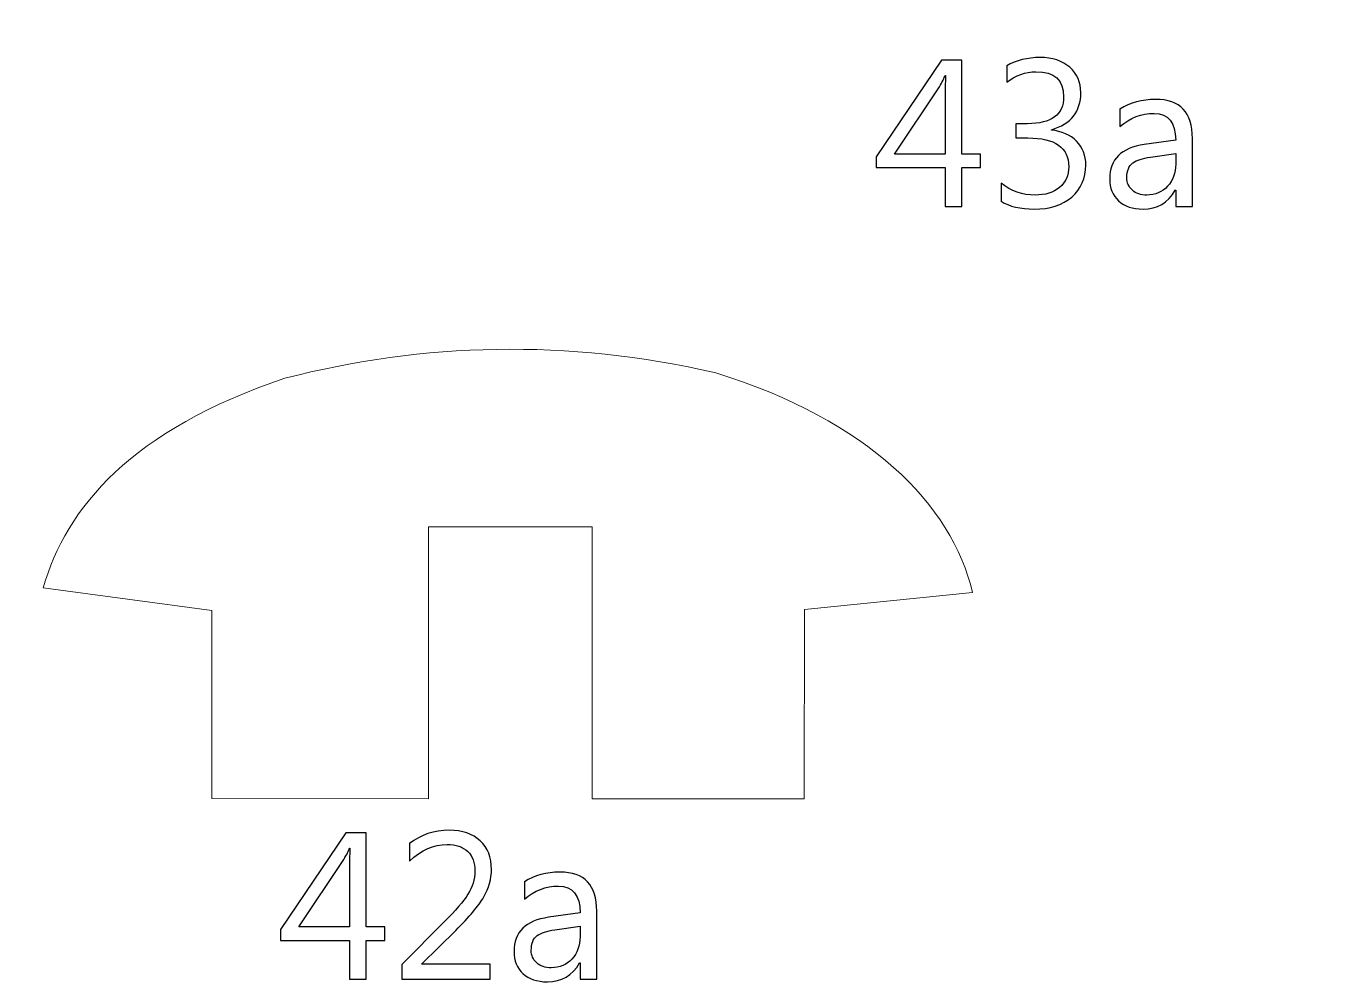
# Model space of a CAD drawing. Header units: centimetres. Extents: x -19.4 to 19.9, y -26.5 to 22.7.
# Drawn here: x -19.242 to -16.596, y -15.026 to -13.094 of the extents above; entities that cross this region are included whole.
import ezdxf

# ---------------------------------------------------------------- set-up
doc = ezdxf.new("R2010")
doc.units = ezdxf.units.CM
doc.header["$MEASUREMENT"] = 0
doc.layers.add('Camada 1', color=7, linetype='Continuous')

msp = doc.modelspace()

# ---------------------------------------------------------------- linework, layer by layer
at = {"layer": 'Camada 1', "color": 7, "lineweight": 9}
for points, knots in [([(-6.76683, -11.38278), (-6.74871, -11.4697), (-6.72295, -11.52728), (-6.67687, -11.64164), (-6.67687, -11.64164), (-6.57445, -11.94024), (-6.51593, -12.1125), (-6.83295, -12.22936), (-6.83295, -12.22936), (-6.99585, -12.2767), (-7.13297, -12.32834), (-7.24879, -12.38358), (-7.24879, -12.38358), (-7.82757, -12.62274), (-7.85527, -13.48484), (-7.63347, -14.06444), (-7.63347, -14.06444), (-7.47421, -14.32374), (-7.70117, -14.63668), (-7.91789, -14.5641), (-7.91789, -14.5641), (-7.91789, -14.5641), (-10.08633, -13.84716), (-10.08633, -13.84716), (-10.08633, -13.84716), (-10.02393, -13.61204), (-9.96019, -13.38448), (-9.87633, -13.1494), (-9.87633, -13.1494), (-9.87633, -13.1494), (-9.33239, -13.37182), (-9.33239, -13.37182), (-9.33239, -13.37182), (-9.33239, -13.37182), (-9.22481, -13.0654), (-9.22481, -13.0654), (-9.22481, -13.0654), (-9.22481, -13.0654), (-9.76633, -12.83164), (-9.76633, -12.83164), (-9.76633, -12.83164), (-9.64873, -12.57712), (-9.54787, -12.33492), (-9.41765, -12.09314), (-9.41765, -12.09314), (-9.41765, -12.09314), (-8.85809, -12.40204), (-8.85809, -12.40204), (-8.85809, -12.40204), (-8.85809, -12.40204), (-8.69055, -12.12446), (-8.69055, -12.12446), (-8.69055, -12.12446), (-8.69055, -12.12446), (-9.24659, -11.80396), (-9.24659, -11.80396), (-9.24659, -11.80396), (-9.11901, -11.58828), (-8.99819, -11.4043), (-8.86359, -11.20852), (-8.86359, -11.20852), (-8.86359, -11.20852), (-8.34777, -11.54894), (-8.34777, -11.54894), (-8.34777, -11.54894), (-8.34777, -11.54894), (-8.17145, -11.28124), (-8.17145, -11.28124), (-8.17145, -11.28124), (-8.17145, -11.28124), (-8.65591, -10.9527), (-8.65591, -10.9527), (-8.65591, -10.9527), (-8.51197, -10.75264), (-8.37829, -10.5387), (-8.24583, -10.334), (-8.24583, -10.334), (-8.24583, -10.334), (-7.71707, -10.65832), (-7.71707, -10.65832), (-7.71707, -10.65832), (-7.71707, -10.65832), (-7.57381, -10.37686), (-7.57381, -10.37686), (-7.57381, -10.37686), (-7.57381, -10.37686), (-8.09615, -10.03456), (-8.09615, -10.03456), (-8.09615, -10.03456), (-7.59241, -9.0435), (-8.27941, -8.2905), (-9.04069, -8.12904), (-9.04069, -8.12904), (-10.66691, -7.8021), (-12.06541, -7.94906), (-13.56203, -8.7614), (-13.56203, -8.7614), (-14.57819, -9.28674), (-15.58061, -9.91446), (-16.57491, -10.54602), (-16.57491, -10.54602), (-17.18455, -10.87594), (-17.60471, -11.19962), (-18.30145, -11.43736), (-18.30145, -11.43736), (-18.51791, -11.50392), (-18.64075, -11.5434), (-18.72211, -11.50068), (-18.72211, -11.50068), (-19.04599, -10.97724), (-19.24217, -10.20448), (-19.20103, -8.4666), (-19.20103, -8.4666), (-19.09115, -6.9704), (-18.98011, -6.23318), (-18.64917, -5.71282), (-18.64917, -5.71282), (-18.12843, -5.41954), (-16.42983, -5.4732), (-14.17279, -5.69644), (-14.17279, -5.69644), (-12.59713, -5.8132), (-10.94901, -6.11576), (-9.20945, -6.08744), (-9.20945, -6.08744), (-8.42445, -6.06216), (-7.82795, -5.0482), (-7.06097, -3.88938), (-7.06097, -3.88938), (-6.64491, -3.95778), (-6.30525, -3.89046), (-6.08249, -3.7006), (-6.08249, -3.7006), (-5.86699, -3.49026), (-5.74617, -3.24138), (-5.75059, -2.94712), (-5.75059, -2.94712), (-5.75149, -2.86314), (-5.69279, -2.8323), (-5.59957, -2.86608), (-5.59957, -2.86608), (-4.47221, -3.0973), (-3.40305, -3.22804), (-2.41895, -3.22062), (-2.41895, -3.22062), (-2.41895, -3.22062), (-1.77003, -3.23234), (-1.77003, -3.23234), (-1.77003, -3.23234), (-0.87447, -3.24906), (-0.32399, -3.41642), (-0.18121, -3.97342), (-0.18121, -3.97342), (-0.14813, -4.13554), (-0.15543, -5.22904), (-0.15387, -5.43948), (-0.15387, -5.43948), (-0.15387, -5.43948), (-0.15743, -7.64222), (-0.15743, -7.64222), (-0.15743, -7.64222), (-0.15743, -7.64222), (-2.20267, -7.645), (-2.20267, -7.645), (-2.20267, -7.645), (-2.20267, -7.645), (-2.19953, -7.97034), (-2.19953, -7.97034), (-2.19953, -7.97034), (-2.19953, -7.97034), (-0.15701, -7.97596), (-0.15701, -7.97596), (-0.15701, -7.97596), (-0.15701, -7.97596), (-0.16645, -10.71776), (-0.16645, -10.71776), (-0.16645, -10.71776), (-0.16645, -10.71776), (-0.75615, -10.77694), (-0.75615, -10.77694), (-0.75615, -10.77694), (-0.75615, -10.77694), (-1.04291, -9.16998), (-1.04291, -9.16998), (-1.04291, -9.16998), (-1.04291, -9.16998), (-2.87295, -9.44022), (-2.87295, -9.44022), (-2.87295, -9.44022), (-2.87295, -9.44022), (-2.57195, -10.98864), (-2.57195, -10.98864), (-2.57195, -10.98864), (-2.57195, -10.98864), (-3.53409, -11.08754), (-3.53409, -11.08754), (-3.53409, -11.08754), (-3.53855, -10.7036), (-3.58297, -10.33826), (-3.67875, -10.00016), (-3.67875, -10.00016), (-3.80783, -9.55308), (-3.96665, -9.2158), (-4.20319, -9.13908), (-4.20319, -9.13908), (-4.20319, -9.13908), (-6.13297, -9.13932), (-6.13297, -9.13932), (-6.13297, -9.13932), (-6.27051, -9.14652), (-6.33229, -9.3669), (-6.28679, -9.711), (-6.28679, -9.711), (-6.25047, -10.08376), (-5.99101, -10.392), (-5.85165, -10.7826), (-5.85165, -10.7826), (-5.75939, -11.04118), (-5.78273, -11.09112), (-5.98721, -11.08974), (-5.98721, -11.08974), (-5.98721, -11.08974), (-6.62533, -11.08666), (-6.62533, -11.08666), (-6.62533, -11.08666), (-6.71087, -11.11392), (-6.78947, -11.22472), (-6.76683, -11.38278)], [0, 0, 0, 0, 0.0172414, 0.0172414, 0.0172414, 0.0172414, 0.0344828, 0.0344828, 0.0344828, 0.0344828, 0.0517241, 0.0517241, 0.0517241, 0.0517241, 0.0689655, 0.0689655, 0.0689655, 0.0689655, 0.0862069, 0.0862069, 0.0862069, 0.0862069, 0.1034483, 0.1034483, 0.1034483, 0.1034483, 0.1206897, 0.1206897, 0.1206897, 0.1206897, 0.137931, 0.137931, 0.137931, 0.137931, 0.1551724, 0.1551724, 0.1551724, 0.1551724, 0.1724138, 0.1724138, 0.1724138, 0.1724138, 0.1896552, 0.1896552, 0.1896552, 0.1896552, 0.2068966, 0.2068966, 0.2068966, 0.2068966, 0.2241379, 0.2241379, 0.2241379, 0.2241379, 0.2413793, 0.2413793, 0.2413793, 0.2413793, 0.2586207, 0.2586207, 0.2586207, 0.2586207, 0.2758621, 0.2758621, 0.2758621, 0.2758621, 0.2931034, 0.2931034, 0.2931034, 0.2931034, 0.3103448, 0.3103448, 0.3103448, 0.3103448, 0.3275862, 0.3275862, 0.3275862, 0.3275862, 0.3448276, 0.3448276, 0.3448276, 0.3448276, 0.362069, 0.362069, 0.362069, 0.362069, 0.3793103, 0.3793103, 0.3793103, 0.3793103, 0.3965517, 0.3965517, 0.3965517, 0.3965517, 0.4137931, 0.4137931, 0.4137931, 0.4137931, 0.4310345, 0.4310345, 0.4310345, 0.4310345, 0.4482759, 0.4482759, 0.4482759, 0.4482759, 0.4655172, 0.4655172, 0.4655172, 0.4655172, 0.4827586, 0.4827586, 0.4827586, 0.4827586, 0.5, 0.5, 0.5, 0.5, 0.5172414, 0.5172414, 0.5172414, 0.5172414, 0.5344828, 0.5344828, 0.5344828, 0.5344828, 0.5517241, 0.5517241, 0.5517241, 0.5517241, 0.5689655, 0.5689655, 0.5689655, 0.5689655, 0.5862069, 0.5862069, 0.5862069, 0.5862069, 0.6034483, 0.6034483, 0.6034483, 0.6034483, 0.6206897, 0.6206897, 0.6206897, 0.6206897, 0.637931, 0.637931, 0.637931, 0.637931, 0.6551724, 0.6551724, 0.6551724, 0.6551724, 0.6724138, 0.6724138, 0.6724138, 0.6724138, 0.6896552, 0.6896552, 0.6896552, 0.6896552, 0.7068966, 0.7068966, 0.7068966, 0.7068966, 0.7241379, 0.7241379, 0.7241379, 0.7241379, 0.7413793, 0.7413793, 0.7413793, 0.7413793, 0.7586207, 0.7586207, 0.7586207, 0.7586207, 0.7758621, 0.7758621, 0.7758621, 0.7758621, 0.7931034, 0.7931034, 0.7931034, 0.7931034, 0.8103448, 0.8103448, 0.8103448, 0.8103448, 0.8275862, 0.8275862, 0.8275862, 0.8275862, 0.8448276, 0.8448276, 0.8448276, 0.8448276, 0.862069, 0.862069, 0.862069, 0.862069, 0.8793103, 0.8793103, 0.8793103, 0.8793103, 0.8965517, 0.8965517, 0.8965517, 0.8965517, 0.9137931, 0.9137931, 0.9137931, 0.9137931, 0.9310345, 0.9310345, 0.9310345, 0.9310345, 0.9482759, 0.9482759, 0.9482759, 0.9482759, 0.9655172, 0.9655172, 0.9655172, 0.9655172, 1, 1, 1, 1]), ([(-18.42875, -14.10646), (-18.42875, -14.10646), (-18.09765, -14.10646), (-18.09765, -14.10646), (-18.09765, -14.10646), (-18.09765, -14.10646), (-18.09787, -14.6563), (-18.09787, -14.6563), (-18.09787, -14.6563), (-18.09787, -14.6563), (-17.66887, -14.65618), (-17.66887, -14.65618), (-17.66887, -14.65618), (-17.66887, -14.65618), (-17.66857, -14.27362), (-17.66857, -14.27362), (-17.66857, -14.27362), (-17.66857, -14.27362), (-17.32875, -14.23908), (-17.32875, -14.23908), (-17.32875, -14.23908), (-17.36919, -14.06144), (-17.54033, -13.89094), (-17.84731, -13.79516), (-17.84731, -13.79516), (-18.14957, -13.72626), (-18.43775, -13.73382), (-18.71905, -13.8062), (-18.71905, -13.8062), (-19.02883, -13.9101), (-19.16091, -14.06712), (-19.20769, -14.22982), (-19.20769, -14.22982), (-19.20769, -14.22982), (-18.86655, -14.27566), (-18.86655, -14.27566), (-18.86655, -14.27566), (-18.86655, -14.27566), (-18.86649, -14.65554), (-18.86649, -14.65554), (-18.86649, -14.65554), (-18.86649, -14.65554), (-18.42871, -14.65626), (-18.42871, -14.65626), (-18.42871, -14.65626), (-18.42871, -14.65626), (-18.42875, -14.10646), (-18.42875, -14.10646)], [0, 0, 0, 0, 0.0769231, 0.0769231, 0.0769231, 0.0769231, 0.1538462, 0.1538462, 0.1538462, 0.1538462, 0.2307692, 0.2307692, 0.2307692, 0.2307692, 0.3076923, 0.3076923, 0.3076923, 0.3076923, 0.3846154, 0.3846154, 0.3846154, 0.3846154, 0.4615385, 0.4615385, 0.4615385, 0.4615385, 0.5384615, 0.5384615, 0.5384615, 0.5384615, 0.6153846, 0.6153846, 0.6153846, 0.6153846, 0.6923077, 0.6923077, 0.6923077, 0.6923077, 0.7692308, 0.7692308, 0.7692308, 0.7692308, 0.8461538, 0.8461538, 0.8461538, 0.8461538, 1, 1, 1, 1])]:
    msp.add_open_spline(points, degree=3, knots=knots, dxfattribs=at)
at = {"layer": 'Camada 1', "color": 7}
for points, knots in [([(-17.31226, -13.38036), (-17.31226, -13.38036), (-17.35036, -13.38036), (-17.35036, -13.38036), (-17.35036, -13.38036), (-17.35036, -13.38036), (-17.35036, -13.4591), (-17.35036, -13.4591), (-17.35036, -13.4591), (-17.35036, -13.4591), (-17.38381, -13.4591), (-17.38381, -13.4591), (-17.38381, -13.4591), (-17.38381, -13.4591), (-17.38381, -13.38036), (-17.38381, -13.38036), (-17.38381, -13.38036), (-17.38381, -13.38036), (-17.52309, -13.38036), (-17.52309, -13.38036), (-17.52309, -13.38036), (-17.52309, -13.38036), (-17.52309, -13.3582), (-17.52309, -13.3582), (-17.52309, -13.3582), (-17.52309, -13.3582), (-17.39122, -13.16276), (-17.39122, -13.16276), (-17.39122, -13.16276), (-17.39122, -13.16276), (-17.35036, -13.16276), (-17.35036, -13.16276), (-17.35036, -13.16276), (-17.35036, -13.16276), (-17.35036, -13.35284), (-17.35036, -13.35284), (-17.35036, -13.35284), (-17.35036, -13.35284), (-17.31226, -13.35284), (-17.31226, -13.35284), (-17.31226, -13.35284), (-17.31226, -13.35284), (-17.31226, -13.38036), (-17.31226, -13.38036)], [0, 0, 0, 0, 0.0833333, 0.0833333, 0.0833333, 0.0833333, 0.1666667, 0.1666667, 0.1666667, 0.1666667, 0.25, 0.25, 0.25, 0.25, 0.3333333, 0.3333333, 0.3333333, 0.3333333, 0.4166667, 0.4166667, 0.4166667, 0.4166667, 0.5, 0.5, 0.5, 0.5, 0.5833333, 0.5833333, 0.5833333, 0.5833333, 0.6666667, 0.6666667, 0.6666667, 0.6666667, 0.75, 0.75, 0.75, 0.75, 0.8333333, 0.8333333, 0.8333333, 0.8333333, 1, 1, 1, 1]), ([(-17.27078, -13.44809), (-17.27078, -13.44809), (-17.27078, -13.41169), (-17.27078, -13.41169), (-17.27078, -13.41169), (-17.25053, -13.42777), (-17.2276, -13.43582), (-17.20212, -13.43582), (-17.20212, -13.43582), (-17.18138, -13.43582), (-17.16487, -13.43067), (-17.15252, -13.42029), (-17.15252, -13.42029), (-17.14018, -13.40992), (-17.13404, -13.39595), (-17.13404, -13.37845), (-17.13404, -13.37845), (-17.13404, -13.33965), (-17.16155, -13.32024), (-17.21652, -13.32024), (-17.21652, -13.32024), (-17.21652, -13.32024), (-17.24114, -13.32024), (-17.24114, -13.32024), (-17.24114, -13.32024), (-17.24114, -13.32024), (-17.24114, -13.29146), (-17.24114, -13.29146), (-17.24114, -13.29146), (-17.24114, -13.29146), (-17.21772, -13.29146), (-17.21772, -13.29146), (-17.21772, -13.29146), (-17.16868, -13.29146), (-17.1442, -13.27325), (-17.1442, -13.23692), (-17.1442, -13.23692), (-17.1442, -13.20326), (-17.1629, -13.18647), (-17.20029, -13.18647), (-17.20029, -13.18647), (-17.22117, -13.18647), (-17.24086, -13.19352), (-17.25935, -13.20764), (-17.25935, -13.20764), (-17.25935, -13.20764), (-17.25935, -13.17462), (-17.25935, -13.17462), (-17.25935, -13.17462), (-17.2403, -13.16333), (-17.21779, -13.15768), (-17.19189, -13.15768), (-17.19189, -13.15768), (-17.16692, -13.15768), (-17.14695, -13.16431), (-17.13192, -13.17751), (-17.13192, -13.17751), (-17.11696, -13.19077), (-17.10948, -13.20771), (-17.10948, -13.22838), (-17.10948, -13.22838), (-17.10948, -13.2674), (-17.12931, -13.29252), (-17.16903, -13.30366), (-17.16903, -13.30366), (-17.16903, -13.30366), (-17.16903, -13.30451), (-17.16903, -13.30451), (-17.16903, -13.30451), (-17.14773, -13.30656), (-17.13079, -13.31404), (-17.11823, -13.32695), (-17.11823, -13.32695), (-17.1056, -13.33986), (-17.09932, -13.35595), (-17.09932, -13.37521), (-17.09932, -13.37521), (-17.09932, -13.40188), (-17.10885, -13.42333), (-17.12797, -13.4397), (-17.12797, -13.4397), (-17.14709, -13.456), (-17.17228, -13.46418), (-17.20354, -13.46418), (-17.20354, -13.46418), (-17.23169, -13.46418), (-17.25412, -13.45882), (-17.27078, -13.44809)], [0, 0, 0, 0, 0.0434783, 0.0434783, 0.0434783, 0.0434783, 0.0869565, 0.0869565, 0.0869565, 0.0869565, 0.1304348, 0.1304348, 0.1304348, 0.1304348, 0.173913, 0.173913, 0.173913, 0.173913, 0.2173913, 0.2173913, 0.2173913, 0.2173913, 0.2608696, 0.2608696, 0.2608696, 0.2608696, 0.3043478, 0.3043478, 0.3043478, 0.3043478, 0.3478261, 0.3478261, 0.3478261, 0.3478261, 0.3913043, 0.3913043, 0.3913043, 0.3913043, 0.4347826, 0.4347826, 0.4347826, 0.4347826, 0.4782609, 0.4782609, 0.4782609, 0.4782609, 0.5217391, 0.5217391, 0.5217391, 0.5217391, 0.5652174, 0.5652174, 0.5652174, 0.5652174, 0.6086957, 0.6086957, 0.6086957, 0.6086957, 0.6521739, 0.6521739, 0.6521739, 0.6521739, 0.6956522, 0.6956522, 0.6956522, 0.6956522, 0.7391304, 0.7391304, 0.7391304, 0.7391304, 0.7826087, 0.7826087, 0.7826087, 0.7826087, 0.826087, 0.826087, 0.826087, 0.826087, 0.8695652, 0.8695652, 0.8695652, 0.8695652, 0.9130435, 0.9130435, 0.9130435, 0.9130435, 1, 1, 1, 1]), ([(-17.38381, -13.35284), (-17.38381, -13.35284), (-17.38381, -13.22478), (-17.38381, -13.22478), (-17.38381, -13.22478), (-17.38381, -13.21568), (-17.38353, -13.20545), (-17.38296, -13.19416), (-17.38296, -13.19416), (-17.38296, -13.19416), (-17.38381, -13.19416), (-17.38381, -13.19416), (-17.38381, -13.19416), (-17.38571, -13.19917), (-17.38952, -13.20672), (-17.39517, -13.21688), (-17.39517, -13.21688), (-17.39517, -13.21688), (-17.48633, -13.35284), (-17.48633, -13.35284), (-17.48633, -13.35284), (-17.48633, -13.35284), (-17.38381, -13.35284), (-17.38381, -13.35284)], [0, 0, 0, 0, 0.1428571, 0.1428571, 0.1428571, 0.1428571, 0.2857143, 0.2857143, 0.2857143, 0.2857143, 0.4285714, 0.4285714, 0.4285714, 0.4285714, 0.5714286, 0.5714286, 0.5714286, 0.5714286, 0.7142857, 0.7142857, 0.7142857, 0.7142857, 1, 1, 1, 1]), ([(-16.88384, -13.4591), (-16.88384, -13.4591), (-16.91771, -13.4591), (-16.91771, -13.4591), (-16.91771, -13.4591), (-16.91771, -13.4591), (-16.91771, -13.42601), (-16.91771, -13.42601), (-16.91771, -13.42601), (-16.91771, -13.42601), (-16.91856, -13.42601), (-16.91856, -13.42601), (-16.91856, -13.42601), (-16.9333, -13.45148), (-16.95496, -13.46418), (-16.98368, -13.46418), (-16.98368, -13.46418), (-17.00478, -13.46418), (-17.02129, -13.45861), (-17.03321, -13.44739), (-17.03321, -13.44739), (-17.04514, -13.43624), (-17.05106, -13.42142), (-17.05106, -13.40294), (-17.05106, -13.40294), (-17.05106, -13.36335), (-17.02778, -13.34028), (-16.98121, -13.33379), (-16.98121, -13.33379), (-16.98121, -13.33379), (-16.91771, -13.3249), (-16.91771, -13.3249), (-16.91771, -13.3249), (-16.91771, -13.28878), (-16.93225, -13.27071), (-16.96131, -13.27071), (-16.96131, -13.27071), (-16.98679, -13.27071), (-17.00979, -13.27946), (-17.03032, -13.29696), (-17.03032, -13.29696), (-17.03032, -13.29696), (-17.03032, -13.26225), (-17.03032, -13.26225), (-17.03032, -13.26225), (-17.00951, -13.24898), (-16.98559, -13.24235), (-16.95842, -13.24235), (-16.95842, -13.24235), (-16.90868, -13.24235), (-16.88384, -13.26867), (-16.88384, -13.32137), (-16.88384, -13.32137), (-16.88384, -13.32137), (-16.88384, -13.4591), (-16.88384, -13.4591)], [0, 0, 0, 0, 0.0666667, 0.0666667, 0.0666667, 0.0666667, 0.1333333, 0.1333333, 0.1333333, 0.1333333, 0.2, 0.2, 0.2, 0.2, 0.2666667, 0.2666667, 0.2666667, 0.2666667, 0.3333333, 0.3333333, 0.3333333, 0.3333333, 0.4, 0.4, 0.4, 0.4, 0.4666667, 0.4666667, 0.4666667, 0.4666667, 0.5333333, 0.5333333, 0.5333333, 0.5333333, 0.6, 0.6, 0.6, 0.6, 0.6666667, 0.6666667, 0.6666667, 0.6666667, 0.7333333, 0.7333333, 0.7333333, 0.7333333, 0.8, 0.8, 0.8, 0.8, 0.8666667, 0.8666667, 0.8666667, 0.8666667, 1, 1, 1, 1]), ([(-16.91771, -13.35199), (-16.91771, -13.35199), (-16.96879, -13.35905), (-16.96879, -13.35905), (-16.96879, -13.35905), (-16.98453, -13.36124), (-16.99638, -13.36519), (-17.00435, -13.37076), (-17.00435, -13.37076), (-17.01233, -13.37641), (-17.01635, -13.38629), (-17.01635, -13.40054), (-17.01635, -13.40054), (-17.01635, -13.41091), (-17.01268, -13.41938), (-17.00527, -13.42594), (-17.00527, -13.42594), (-16.99793, -13.4325), (-16.98806, -13.43582), (-16.97585, -13.43582), (-16.97585, -13.43582), (-16.95899, -13.43582), (-16.94509, -13.42989), (-16.93415, -13.41811), (-16.93415, -13.41811), (-16.92321, -13.40625), (-16.91771, -13.3913), (-16.91771, -13.37316), (-16.91771, -13.37316), (-16.91771, -13.37316), (-16.91771, -13.35199), (-16.91771, -13.35199)], [0, 0, 0, 0, 0.1111111, 0.1111111, 0.1111111, 0.1111111, 0.2222222, 0.2222222, 0.2222222, 0.2222222, 0.3333333, 0.3333333, 0.3333333, 0.3333333, 0.4444444, 0.4444444, 0.4444444, 0.4444444, 0.5555556, 0.5555556, 0.5555556, 0.5555556, 0.6666667, 0.6666667, 0.6666667, 0.6666667, 0.7777778, 0.7777778, 0.7777778, 0.7777778, 1, 1, 1, 1]), ([(-18.51674, -14.94242), (-18.51674, -14.94242), (-18.55484, -14.94242), (-18.55484, -14.94242), (-18.55484, -14.94242), (-18.55484, -14.94242), (-18.55484, -15.02116), (-18.55484, -15.02116), (-18.55484, -15.02116), (-18.55484, -15.02116), (-18.58829, -15.02116), (-18.58829, -15.02116), (-18.58829, -15.02116), (-18.58829, -15.02116), (-18.58829, -14.94242), (-18.58829, -14.94242), (-18.58829, -14.94242), (-18.58829, -14.94242), (-18.72757, -14.94242), (-18.72757, -14.94242), (-18.72757, -14.94242), (-18.72757, -14.94242), (-18.72757, -14.92026), (-18.72757, -14.92026), (-18.72757, -14.92026), (-18.72757, -14.92026), (-18.5957, -14.72482), (-18.5957, -14.72482), (-18.5957, -14.72482), (-18.5957, -14.72482), (-18.55484, -14.72482), (-18.55484, -14.72482), (-18.55484, -14.72482), (-18.55484, -14.72482), (-18.55484, -14.9149), (-18.55484, -14.9149), (-18.55484, -14.9149), (-18.55484, -14.9149), (-18.51674, -14.9149), (-18.51674, -14.9149), (-18.51674, -14.9149), (-18.51674, -14.9149), (-18.51674, -14.94242), (-18.51674, -14.94242)], [0, 0, 0, 0, 0.0833333, 0.0833333, 0.0833333, 0.0833333, 0.1666667, 0.1666667, 0.1666667, 0.1666667, 0.25, 0.25, 0.25, 0.25, 0.3333333, 0.3333333, 0.3333333, 0.3333333, 0.4166667, 0.4166667, 0.4166667, 0.4166667, 0.5, 0.5, 0.5, 0.5, 0.5833333, 0.5833333, 0.5833333, 0.5833333, 0.6666667, 0.6666667, 0.6666667, 0.6666667, 0.75, 0.75, 0.75, 0.75, 0.8333333, 0.8333333, 0.8333333, 0.8333333, 1, 1, 1, 1]), ([(-18.3038, -15.02116), (-18.3038, -15.02116), (-18.48245, -15.02116), (-18.48245, -15.02116), (-18.48245, -15.02116), (-18.48245, -15.02116), (-18.48245, -14.9911), (-18.48245, -14.9911), (-18.48245, -14.9911), (-18.48245, -14.9911), (-18.39609, -14.90446), (-18.39609, -14.90446), (-18.39609, -14.90446), (-18.37401, -14.88238), (-18.35827, -14.86403), (-18.34889, -14.84935), (-18.34889, -14.84935), (-18.33943, -14.83468), (-18.33471, -14.81894), (-18.33471, -14.80229), (-18.33471, -14.80229), (-18.33471, -14.78522), (-18.33958, -14.77195), (-18.34938, -14.76257), (-18.34938, -14.76257), (-18.35919, -14.75319), (-18.37309, -14.74853), (-18.39115, -14.74853), (-18.39115, -14.74853), (-18.41761, -14.74853), (-18.44294, -14.75982), (-18.46721, -14.7824), (-18.46721, -14.7824), (-18.46721, -14.7824), (-18.46721, -14.74684), (-18.46721, -14.74684), (-18.46721, -14.74684), (-18.44407, -14.72877), (-18.41712, -14.71974), (-18.38643, -14.71974), (-18.38643, -14.71974), (-18.35997, -14.71974), (-18.33915, -14.72694), (-18.32398, -14.74126), (-18.32398, -14.74126), (-18.30881, -14.75558), (-18.30126, -14.77485), (-18.30126, -14.79898), (-18.30126, -14.79898), (-18.30126, -14.81796), (-18.30648, -14.83658), (-18.317, -14.85472), (-18.317, -14.85472), (-18.32744, -14.87285), (-18.34628, -14.89536), (-18.37344, -14.92224), (-18.37344, -14.92224), (-18.37344, -14.92224), (-18.44181, -14.98983), (-18.44181, -14.98983), (-18.44181, -14.98983), (-18.44181, -14.98983), (-18.44181, -14.99068), (-18.44181, -14.99068), (-18.44181, -14.99068), (-18.44181, -14.99068), (-18.3038, -14.99068), (-18.3038, -14.99068), (-18.3038, -14.99068), (-18.3038, -14.99068), (-18.3038, -15.02116), (-18.3038, -15.02116)], [0, 0, 0, 0, 0.0526316, 0.0526316, 0.0526316, 0.0526316, 0.1052632, 0.1052632, 0.1052632, 0.1052632, 0.1578947, 0.1578947, 0.1578947, 0.1578947, 0.2105263, 0.2105263, 0.2105263, 0.2105263, 0.2631579, 0.2631579, 0.2631579, 0.2631579, 0.3157895, 0.3157895, 0.3157895, 0.3157895, 0.3684211, 0.3684211, 0.3684211, 0.3684211, 0.4210526, 0.4210526, 0.4210526, 0.4210526, 0.4736842, 0.4736842, 0.4736842, 0.4736842, 0.5263158, 0.5263158, 0.5263158, 0.5263158, 0.5789474, 0.5789474, 0.5789474, 0.5789474, 0.6315789, 0.6315789, 0.6315789, 0.6315789, 0.6842105, 0.6842105, 0.6842105, 0.6842105, 0.7368421, 0.7368421, 0.7368421, 0.7368421, 0.7894737, 0.7894737, 0.7894737, 0.7894737, 0.8421053, 0.8421053, 0.8421053, 0.8421053, 0.8947368, 0.8947368, 0.8947368, 0.8947368, 1, 1, 1, 1]), ([(-18.58829, -14.9149), (-18.58829, -14.9149), (-18.58829, -14.78684), (-18.58829, -14.78684), (-18.58829, -14.78684), (-18.58829, -14.77774), (-18.58801, -14.76751), (-18.58744, -14.75622), (-18.58744, -14.75622), (-18.58744, -14.75622), (-18.58829, -14.75622), (-18.58829, -14.75622), (-18.58829, -14.75622), (-18.59019, -14.76123), (-18.594, -14.76878), (-18.59965, -14.77894), (-18.59965, -14.77894), (-18.59965, -14.77894), (-18.69081, -14.9149), (-18.69081, -14.9149), (-18.69081, -14.9149), (-18.69081, -14.9149), (-18.58829, -14.9149), (-18.58829, -14.9149)], [0, 0, 0, 0, 0.1428571, 0.1428571, 0.1428571, 0.1428571, 0.2857143, 0.2857143, 0.2857143, 0.2857143, 0.4285714, 0.4285714, 0.4285714, 0.4285714, 0.5714286, 0.5714286, 0.5714286, 0.5714286, 0.7142857, 0.7142857, 0.7142857, 0.7142857, 1, 1, 1, 1]), ([(-18.08832, -15.02116), (-18.08832, -15.02116), (-18.12219, -15.02116), (-18.12219, -15.02116), (-18.12219, -15.02116), (-18.12219, -15.02116), (-18.12219, -14.98807), (-18.12219, -14.98807), (-18.12219, -14.98807), (-18.12219, -14.98807), (-18.12304, -14.98807), (-18.12304, -14.98807), (-18.12304, -14.98807), (-18.13778, -15.01354), (-18.15944, -15.02624), (-18.18816, -15.02624), (-18.18816, -15.02624), (-18.20926, -15.02624), (-18.22577, -15.02067), (-18.23769, -15.00945), (-18.23769, -15.00945), (-18.24962, -14.9983), (-18.25554, -14.98348), (-18.25554, -14.965), (-18.25554, -14.965), (-18.25554, -14.92541), (-18.23226, -14.90234), (-18.18569, -14.89585), (-18.18569, -14.89585), (-18.18569, -14.89585), (-18.12219, -14.88696), (-18.12219, -14.88696), (-18.12219, -14.88696), (-18.12219, -14.85084), (-18.13673, -14.83277), (-18.16579, -14.83277), (-18.16579, -14.83277), (-18.19127, -14.83277), (-18.21427, -14.84152), (-18.2348, -14.85902), (-18.2348, -14.85902), (-18.2348, -14.85902), (-18.2348, -14.82431), (-18.2348, -14.82431), (-18.2348, -14.82431), (-18.21399, -14.81104), (-18.19007, -14.80441), (-18.1629, -14.80441), (-18.1629, -14.80441), (-18.11316, -14.80441), (-18.08832, -14.83073), (-18.08832, -14.88343), (-18.08832, -14.88343), (-18.08832, -14.88343), (-18.08832, -15.02116), (-18.08832, -15.02116)], [0, 0, 0, 0, 0.0666667, 0.0666667, 0.0666667, 0.0666667, 0.1333333, 0.1333333, 0.1333333, 0.1333333, 0.2, 0.2, 0.2, 0.2, 0.2666667, 0.2666667, 0.2666667, 0.2666667, 0.3333333, 0.3333333, 0.3333333, 0.3333333, 0.4, 0.4, 0.4, 0.4, 0.4666667, 0.4666667, 0.4666667, 0.4666667, 0.5333333, 0.5333333, 0.5333333, 0.5333333, 0.6, 0.6, 0.6, 0.6, 0.6666667, 0.6666667, 0.6666667, 0.6666667, 0.7333333, 0.7333333, 0.7333333, 0.7333333, 0.8, 0.8, 0.8, 0.8, 0.8666667, 0.8666667, 0.8666667, 0.8666667, 1, 1, 1, 1]), ([(-18.12219, -14.91405), (-18.12219, -14.91405), (-18.17327, -14.92111), (-18.17327, -14.92111), (-18.17327, -14.92111), (-18.18901, -14.9233), (-18.20086, -14.92725), (-18.20883, -14.93282), (-18.20883, -14.93282), (-18.21681, -14.93847), (-18.22083, -14.94835), (-18.22083, -14.9626), (-18.22083, -14.9626), (-18.22083, -14.97297), (-18.21716, -14.98144), (-18.20975, -14.988), (-18.20975, -14.988), (-18.20241, -14.99456), (-18.19254, -14.99788), (-18.18033, -14.99788), (-18.18033, -14.99788), (-18.16347, -14.99788), (-18.14957, -14.99195), (-18.13863, -14.98017), (-18.13863, -14.98017), (-18.12769, -14.96831), (-18.12219, -14.95336), (-18.12219, -14.93522), (-18.12219, -14.93522), (-18.12219, -14.93522), (-18.12219, -14.91405), (-18.12219, -14.91405)], [0, 0, 0, 0, 0.1111111, 0.1111111, 0.1111111, 0.1111111, 0.2222222, 0.2222222, 0.2222222, 0.2222222, 0.3333333, 0.3333333, 0.3333333, 0.3333333, 0.4444444, 0.4444444, 0.4444444, 0.4444444, 0.5555556, 0.5555556, 0.5555556, 0.5555556, 0.6666667, 0.6666667, 0.6666667, 0.6666667, 0.7777778, 0.7777778, 0.7777778, 0.7777778, 1, 1, 1, 1])]:
    msp.add_open_spline(points, degree=3, knots=knots, dxfattribs=at)
at = {"layer": 'Camada 1', "color": 250, "lineweight": 9}
for points, knots in [([(-17.31226, -13.38036), (-17.31226, -13.38036), (-17.35036, -13.38036), (-17.35036, -13.38036), (-17.35036, -13.38036), (-17.35036, -13.38036), (-17.35036, -13.4591), (-17.35036, -13.4591), (-17.35036, -13.4591), (-17.35036, -13.4591), (-17.38381, -13.4591), (-17.38381, -13.4591), (-17.38381, -13.4591), (-17.38381, -13.4591), (-17.38381, -13.38036), (-17.38381, -13.38036), (-17.38381, -13.38036), (-17.38381, -13.38036), (-17.52309, -13.38036), (-17.52309, -13.38036), (-17.52309, -13.38036), (-17.52309, -13.38036), (-17.52309, -13.3582), (-17.52309, -13.3582), (-17.52309, -13.3582), (-17.52309, -13.3582), (-17.39122, -13.16276), (-17.39122, -13.16276), (-17.39122, -13.16276), (-17.39122, -13.16276), (-17.35036, -13.16276), (-17.35036, -13.16276), (-17.35036, -13.16276), (-17.35036, -13.16276), (-17.35036, -13.35284), (-17.35036, -13.35284), (-17.35036, -13.35284), (-17.35036, -13.35284), (-17.31226, -13.35284), (-17.31226, -13.35284), (-17.31226, -13.35284), (-17.31226, -13.35284), (-17.31226, -13.38036), (-17.31226, -13.38036)], [0, 0, 0, 0, 0.0833333, 0.0833333, 0.0833333, 0.0833333, 0.1666667, 0.1666667, 0.1666667, 0.1666667, 0.25, 0.25, 0.25, 0.25, 0.3333333, 0.3333333, 0.3333333, 0.3333333, 0.4166667, 0.4166667, 0.4166667, 0.4166667, 0.5, 0.5, 0.5, 0.5, 0.5833333, 0.5833333, 0.5833333, 0.5833333, 0.6666667, 0.6666667, 0.6666667, 0.6666667, 0.75, 0.75, 0.75, 0.75, 0.8333333, 0.8333333, 0.8333333, 0.8333333, 1, 1, 1, 1]), ([(-17.27078, -13.44809), (-17.27078, -13.44809), (-17.27078, -13.41169), (-17.27078, -13.41169), (-17.27078, -13.41169), (-17.25053, -13.42777), (-17.2276, -13.43582), (-17.20212, -13.43582), (-17.20212, -13.43582), (-17.18138, -13.43582), (-17.16487, -13.43067), (-17.15252, -13.42029), (-17.15252, -13.42029), (-17.14018, -13.40992), (-17.13404, -13.39595), (-17.13404, -13.37845), (-17.13404, -13.37845), (-17.13404, -13.33965), (-17.16155, -13.32024), (-17.21652, -13.32024), (-17.21652, -13.32024), (-17.21652, -13.32024), (-17.24114, -13.32024), (-17.24114, -13.32024), (-17.24114, -13.32024), (-17.24114, -13.32024), (-17.24114, -13.29146), (-17.24114, -13.29146), (-17.24114, -13.29146), (-17.24114, -13.29146), (-17.21772, -13.29146), (-17.21772, -13.29146), (-17.21772, -13.29146), (-17.16868, -13.29146), (-17.1442, -13.27325), (-17.1442, -13.23692), (-17.1442, -13.23692), (-17.1442, -13.20326), (-17.1629, -13.18647), (-17.20029, -13.18647), (-17.20029, -13.18647), (-17.22117, -13.18647), (-17.24086, -13.19352), (-17.25935, -13.20764), (-17.25935, -13.20764), (-17.25935, -13.20764), (-17.25935, -13.17462), (-17.25935, -13.17462), (-17.25935, -13.17462), (-17.2403, -13.16333), (-17.21779, -13.15768), (-17.19189, -13.15768), (-17.19189, -13.15768), (-17.16692, -13.15768), (-17.14695, -13.16431), (-17.13192, -13.17751), (-17.13192, -13.17751), (-17.11696, -13.19077), (-17.10948, -13.20771), (-17.10948, -13.22838), (-17.10948, -13.22838), (-17.10948, -13.2674), (-17.12931, -13.29252), (-17.16903, -13.30366), (-17.16903, -13.30366), (-17.16903, -13.30366), (-17.16903, -13.30451), (-17.16903, -13.30451), (-17.16903, -13.30451), (-17.14773, -13.30656), (-17.13079, -13.31404), (-17.11823, -13.32695), (-17.11823, -13.32695), (-17.1056, -13.33986), (-17.09932, -13.35595), (-17.09932, -13.37521), (-17.09932, -13.37521), (-17.09932, -13.40188), (-17.10885, -13.42333), (-17.12797, -13.4397), (-17.12797, -13.4397), (-17.14709, -13.456), (-17.17228, -13.46418), (-17.20354, -13.46418), (-17.20354, -13.46418), (-17.23169, -13.46418), (-17.25412, -13.45882), (-17.27078, -13.44809)], [0, 0, 0, 0, 0.0434783, 0.0434783, 0.0434783, 0.0434783, 0.0869565, 0.0869565, 0.0869565, 0.0869565, 0.1304348, 0.1304348, 0.1304348, 0.1304348, 0.173913, 0.173913, 0.173913, 0.173913, 0.2173913, 0.2173913, 0.2173913, 0.2173913, 0.2608696, 0.2608696, 0.2608696, 0.2608696, 0.3043478, 0.3043478, 0.3043478, 0.3043478, 0.3478261, 0.3478261, 0.3478261, 0.3478261, 0.3913043, 0.3913043, 0.3913043, 0.3913043, 0.4347826, 0.4347826, 0.4347826, 0.4347826, 0.4782609, 0.4782609, 0.4782609, 0.4782609, 0.5217391, 0.5217391, 0.5217391, 0.5217391, 0.5652174, 0.5652174, 0.5652174, 0.5652174, 0.6086957, 0.6086957, 0.6086957, 0.6086957, 0.6521739, 0.6521739, 0.6521739, 0.6521739, 0.6956522, 0.6956522, 0.6956522, 0.6956522, 0.7391304, 0.7391304, 0.7391304, 0.7391304, 0.7826087, 0.7826087, 0.7826087, 0.7826087, 0.826087, 0.826087, 0.826087, 0.826087, 0.8695652, 0.8695652, 0.8695652, 0.8695652, 0.9130435, 0.9130435, 0.9130435, 0.9130435, 1, 1, 1, 1]), ([(-17.38381, -13.35284), (-17.38381, -13.35284), (-17.38381, -13.22478), (-17.38381, -13.22478), (-17.38381, -13.22478), (-17.38381, -13.21568), (-17.38353, -13.20545), (-17.38296, -13.19416), (-17.38296, -13.19416), (-17.38296, -13.19416), (-17.38381, -13.19416), (-17.38381, -13.19416), (-17.38381, -13.19416), (-17.38571, -13.19917), (-17.38952, -13.20672), (-17.39517, -13.21688), (-17.39517, -13.21688), (-17.39517, -13.21688), (-17.48633, -13.35284), (-17.48633, -13.35284), (-17.48633, -13.35284), (-17.48633, -13.35284), (-17.38381, -13.35284), (-17.38381, -13.35284)], [0, 0, 0, 0, 0.1428571, 0.1428571, 0.1428571, 0.1428571, 0.2857143, 0.2857143, 0.2857143, 0.2857143, 0.4285714, 0.4285714, 0.4285714, 0.4285714, 0.5714286, 0.5714286, 0.5714286, 0.5714286, 0.7142857, 0.7142857, 0.7142857, 0.7142857, 1, 1, 1, 1]), ([(-16.88384, -13.4591), (-16.88384, -13.4591), (-16.91771, -13.4591), (-16.91771, -13.4591), (-16.91771, -13.4591), (-16.91771, -13.4591), (-16.91771, -13.42601), (-16.91771, -13.42601), (-16.91771, -13.42601), (-16.91771, -13.42601), (-16.91856, -13.42601), (-16.91856, -13.42601), (-16.91856, -13.42601), (-16.9333, -13.45148), (-16.95496, -13.46418), (-16.98368, -13.46418), (-16.98368, -13.46418), (-17.00478, -13.46418), (-17.02129, -13.45861), (-17.03321, -13.44739), (-17.03321, -13.44739), (-17.04514, -13.43624), (-17.05106, -13.42142), (-17.05106, -13.40294), (-17.05106, -13.40294), (-17.05106, -13.36335), (-17.02778, -13.34028), (-16.98121, -13.33379), (-16.98121, -13.33379), (-16.98121, -13.33379), (-16.91771, -13.3249), (-16.91771, -13.3249), (-16.91771, -13.3249), (-16.91771, -13.28878), (-16.93225, -13.27071), (-16.96131, -13.27071), (-16.96131, -13.27071), (-16.98679, -13.27071), (-17.00979, -13.27946), (-17.03032, -13.29696), (-17.03032, -13.29696), (-17.03032, -13.29696), (-17.03032, -13.26225), (-17.03032, -13.26225), (-17.03032, -13.26225), (-17.00951, -13.24898), (-16.98559, -13.24235), (-16.95842, -13.24235), (-16.95842, -13.24235), (-16.90868, -13.24235), (-16.88384, -13.26867), (-16.88384, -13.32137), (-16.88384, -13.32137), (-16.88384, -13.32137), (-16.88384, -13.4591), (-16.88384, -13.4591)], [0, 0, 0, 0, 0.0666667, 0.0666667, 0.0666667, 0.0666667, 0.1333333, 0.1333333, 0.1333333, 0.1333333, 0.2, 0.2, 0.2, 0.2, 0.2666667, 0.2666667, 0.2666667, 0.2666667, 0.3333333, 0.3333333, 0.3333333, 0.3333333, 0.4, 0.4, 0.4, 0.4, 0.4666667, 0.4666667, 0.4666667, 0.4666667, 0.5333333, 0.5333333, 0.5333333, 0.5333333, 0.6, 0.6, 0.6, 0.6, 0.6666667, 0.6666667, 0.6666667, 0.6666667, 0.7333333, 0.7333333, 0.7333333, 0.7333333, 0.8, 0.8, 0.8, 0.8, 0.8666667, 0.8666667, 0.8666667, 0.8666667, 1, 1, 1, 1]), ([(-16.91771, -13.35199), (-16.91771, -13.35199), (-16.96879, -13.35905), (-16.96879, -13.35905), (-16.96879, -13.35905), (-16.98453, -13.36124), (-16.99638, -13.36519), (-17.00435, -13.37076), (-17.00435, -13.37076), (-17.01233, -13.37641), (-17.01635, -13.38629), (-17.01635, -13.40054), (-17.01635, -13.40054), (-17.01635, -13.41091), (-17.01268, -13.41938), (-17.00527, -13.42594), (-17.00527, -13.42594), (-16.99793, -13.4325), (-16.98806, -13.43582), (-16.97585, -13.43582), (-16.97585, -13.43582), (-16.95899, -13.43582), (-16.94509, -13.42989), (-16.93415, -13.41811), (-16.93415, -13.41811), (-16.92321, -13.40625), (-16.91771, -13.3913), (-16.91771, -13.37316), (-16.91771, -13.37316), (-16.91771, -13.37316), (-16.91771, -13.35199), (-16.91771, -13.35199)], [0, 0, 0, 0, 0.1111111, 0.1111111, 0.1111111, 0.1111111, 0.2222222, 0.2222222, 0.2222222, 0.2222222, 0.3333333, 0.3333333, 0.3333333, 0.3333333, 0.4444444, 0.4444444, 0.4444444, 0.4444444, 0.5555556, 0.5555556, 0.5555556, 0.5555556, 0.6666667, 0.6666667, 0.6666667, 0.6666667, 0.7777778, 0.7777778, 0.7777778, 0.7777778, 1, 1, 1, 1]), ([(-18.51674, -14.94242), (-18.51674, -14.94242), (-18.55484, -14.94242), (-18.55484, -14.94242), (-18.55484, -14.94242), (-18.55484, -14.94242), (-18.55484, -15.02116), (-18.55484, -15.02116), (-18.55484, -15.02116), (-18.55484, -15.02116), (-18.58829, -15.02116), (-18.58829, -15.02116), (-18.58829, -15.02116), (-18.58829, -15.02116), (-18.58829, -14.94242), (-18.58829, -14.94242), (-18.58829, -14.94242), (-18.58829, -14.94242), (-18.72757, -14.94242), (-18.72757, -14.94242), (-18.72757, -14.94242), (-18.72757, -14.94242), (-18.72757, -14.92026), (-18.72757, -14.92026), (-18.72757, -14.92026), (-18.72757, -14.92026), (-18.5957, -14.72482), (-18.5957, -14.72482), (-18.5957, -14.72482), (-18.5957, -14.72482), (-18.55484, -14.72482), (-18.55484, -14.72482), (-18.55484, -14.72482), (-18.55484, -14.72482), (-18.55484, -14.9149), (-18.55484, -14.9149), (-18.55484, -14.9149), (-18.55484, -14.9149), (-18.51674, -14.9149), (-18.51674, -14.9149), (-18.51674, -14.9149), (-18.51674, -14.9149), (-18.51674, -14.94242), (-18.51674, -14.94242)], [0, 0, 0, 0, 0.0833333, 0.0833333, 0.0833333, 0.0833333, 0.1666667, 0.1666667, 0.1666667, 0.1666667, 0.25, 0.25, 0.25, 0.25, 0.3333333, 0.3333333, 0.3333333, 0.3333333, 0.4166667, 0.4166667, 0.4166667, 0.4166667, 0.5, 0.5, 0.5, 0.5, 0.5833333, 0.5833333, 0.5833333, 0.5833333, 0.6666667, 0.6666667, 0.6666667, 0.6666667, 0.75, 0.75, 0.75, 0.75, 0.8333333, 0.8333333, 0.8333333, 0.8333333, 1, 1, 1, 1]), ([(-18.3038, -15.02116), (-18.3038, -15.02116), (-18.48245, -15.02116), (-18.48245, -15.02116), (-18.48245, -15.02116), (-18.48245, -15.02116), (-18.48245, -14.9911), (-18.48245, -14.9911), (-18.48245, -14.9911), (-18.48245, -14.9911), (-18.39609, -14.90446), (-18.39609, -14.90446), (-18.39609, -14.90446), (-18.37401, -14.88238), (-18.35827, -14.86403), (-18.34889, -14.84935), (-18.34889, -14.84935), (-18.33943, -14.83468), (-18.33471, -14.81894), (-18.33471, -14.80229), (-18.33471, -14.80229), (-18.33471, -14.78522), (-18.33958, -14.77195), (-18.34938, -14.76257), (-18.34938, -14.76257), (-18.35919, -14.75319), (-18.37309, -14.74853), (-18.39115, -14.74853), (-18.39115, -14.74853), (-18.41761, -14.74853), (-18.44294, -14.75982), (-18.46721, -14.7824), (-18.46721, -14.7824), (-18.46721, -14.7824), (-18.46721, -14.74684), (-18.46721, -14.74684), (-18.46721, -14.74684), (-18.44407, -14.72877), (-18.41712, -14.71974), (-18.38643, -14.71974), (-18.38643, -14.71974), (-18.35997, -14.71974), (-18.33915, -14.72694), (-18.32398, -14.74126), (-18.32398, -14.74126), (-18.30881, -14.75558), (-18.30126, -14.77485), (-18.30126, -14.79898), (-18.30126, -14.79898), (-18.30126, -14.81796), (-18.30648, -14.83658), (-18.317, -14.85472), (-18.317, -14.85472), (-18.32744, -14.87285), (-18.34628, -14.89536), (-18.37344, -14.92224), (-18.37344, -14.92224), (-18.37344, -14.92224), (-18.44181, -14.98983), (-18.44181, -14.98983), (-18.44181, -14.98983), (-18.44181, -14.98983), (-18.44181, -14.99068), (-18.44181, -14.99068), (-18.44181, -14.99068), (-18.44181, -14.99068), (-18.3038, -14.99068), (-18.3038, -14.99068), (-18.3038, -14.99068), (-18.3038, -14.99068), (-18.3038, -15.02116), (-18.3038, -15.02116)], [0, 0, 0, 0, 0.0526316, 0.0526316, 0.0526316, 0.0526316, 0.1052632, 0.1052632, 0.1052632, 0.1052632, 0.1578947, 0.1578947, 0.1578947, 0.1578947, 0.2105263, 0.2105263, 0.2105263, 0.2105263, 0.2631579, 0.2631579, 0.2631579, 0.2631579, 0.3157895, 0.3157895, 0.3157895, 0.3157895, 0.3684211, 0.3684211, 0.3684211, 0.3684211, 0.4210526, 0.4210526, 0.4210526, 0.4210526, 0.4736842, 0.4736842, 0.4736842, 0.4736842, 0.5263158, 0.5263158, 0.5263158, 0.5263158, 0.5789474, 0.5789474, 0.5789474, 0.5789474, 0.6315789, 0.6315789, 0.6315789, 0.6315789, 0.6842105, 0.6842105, 0.6842105, 0.6842105, 0.7368421, 0.7368421, 0.7368421, 0.7368421, 0.7894737, 0.7894737, 0.7894737, 0.7894737, 0.8421053, 0.8421053, 0.8421053, 0.8421053, 0.8947368, 0.8947368, 0.8947368, 0.8947368, 1, 1, 1, 1]), ([(-18.58829, -14.9149), (-18.58829, -14.9149), (-18.58829, -14.78684), (-18.58829, -14.78684), (-18.58829, -14.78684), (-18.58829, -14.77774), (-18.58801, -14.76751), (-18.58744, -14.75622), (-18.58744, -14.75622), (-18.58744, -14.75622), (-18.58829, -14.75622), (-18.58829, -14.75622), (-18.58829, -14.75622), (-18.59019, -14.76123), (-18.594, -14.76878), (-18.59965, -14.77894), (-18.59965, -14.77894), (-18.59965, -14.77894), (-18.69081, -14.9149), (-18.69081, -14.9149), (-18.69081, -14.9149), (-18.69081, -14.9149), (-18.58829, -14.9149), (-18.58829, -14.9149)], [0, 0, 0, 0, 0.1428571, 0.1428571, 0.1428571, 0.1428571, 0.2857143, 0.2857143, 0.2857143, 0.2857143, 0.4285714, 0.4285714, 0.4285714, 0.4285714, 0.5714286, 0.5714286, 0.5714286, 0.5714286, 0.7142857, 0.7142857, 0.7142857, 0.7142857, 1, 1, 1, 1]), ([(-18.08832, -15.02116), (-18.08832, -15.02116), (-18.12219, -15.02116), (-18.12219, -15.02116), (-18.12219, -15.02116), (-18.12219, -15.02116), (-18.12219, -14.98807), (-18.12219, -14.98807), (-18.12219, -14.98807), (-18.12219, -14.98807), (-18.12304, -14.98807), (-18.12304, -14.98807), (-18.12304, -14.98807), (-18.13778, -15.01354), (-18.15944, -15.02624), (-18.18816, -15.02624), (-18.18816, -15.02624), (-18.20926, -15.02624), (-18.22577, -15.02067), (-18.23769, -15.00945), (-18.23769, -15.00945), (-18.24962, -14.9983), (-18.25554, -14.98348), (-18.25554, -14.965), (-18.25554, -14.965), (-18.25554, -14.92541), (-18.23226, -14.90234), (-18.18569, -14.89585), (-18.18569, -14.89585), (-18.18569, -14.89585), (-18.12219, -14.88696), (-18.12219, -14.88696), (-18.12219, -14.88696), (-18.12219, -14.85084), (-18.13673, -14.83277), (-18.16579, -14.83277), (-18.16579, -14.83277), (-18.19127, -14.83277), (-18.21427, -14.84152), (-18.2348, -14.85902), (-18.2348, -14.85902), (-18.2348, -14.85902), (-18.2348, -14.82431), (-18.2348, -14.82431), (-18.2348, -14.82431), (-18.21399, -14.81104), (-18.19007, -14.80441), (-18.1629, -14.80441), (-18.1629, -14.80441), (-18.11316, -14.80441), (-18.08832, -14.83073), (-18.08832, -14.88343), (-18.08832, -14.88343), (-18.08832, -14.88343), (-18.08832, -15.02116), (-18.08832, -15.02116)], [0, 0, 0, 0, 0.0666667, 0.0666667, 0.0666667, 0.0666667, 0.1333333, 0.1333333, 0.1333333, 0.1333333, 0.2, 0.2, 0.2, 0.2, 0.2666667, 0.2666667, 0.2666667, 0.2666667, 0.3333333, 0.3333333, 0.3333333, 0.3333333, 0.4, 0.4, 0.4, 0.4, 0.4666667, 0.4666667, 0.4666667, 0.4666667, 0.5333333, 0.5333333, 0.5333333, 0.5333333, 0.6, 0.6, 0.6, 0.6, 0.6666667, 0.6666667, 0.6666667, 0.6666667, 0.7333333, 0.7333333, 0.7333333, 0.7333333, 0.8, 0.8, 0.8, 0.8, 0.8666667, 0.8666667, 0.8666667, 0.8666667, 1, 1, 1, 1]), ([(-18.12219, -14.91405), (-18.12219, -14.91405), (-18.17327, -14.92111), (-18.17327, -14.92111), (-18.17327, -14.92111), (-18.18901, -14.9233), (-18.20086, -14.92725), (-18.20883, -14.93282), (-18.20883, -14.93282), (-18.21681, -14.93847), (-18.22083, -14.94835), (-18.22083, -14.9626), (-18.22083, -14.9626), (-18.22083, -14.97297), (-18.21716, -14.98144), (-18.20975, -14.988), (-18.20975, -14.988), (-18.20241, -14.99456), (-18.19254, -14.99788), (-18.18033, -14.99788), (-18.18033, -14.99788), (-18.16347, -14.99788), (-18.14957, -14.99195), (-18.13863, -14.98017), (-18.13863, -14.98017), (-18.12769, -14.96831), (-18.12219, -14.95336), (-18.12219, -14.93522), (-18.12219, -14.93522), (-18.12219, -14.93522), (-18.12219, -14.91405), (-18.12219, -14.91405)], [0, 0, 0, 0, 0.1111111, 0.1111111, 0.1111111, 0.1111111, 0.2222222, 0.2222222, 0.2222222, 0.2222222, 0.3333333, 0.3333333, 0.3333333, 0.3333333, 0.4444444, 0.4444444, 0.4444444, 0.4444444, 0.5555556, 0.5555556, 0.5555556, 0.5555556, 0.6666667, 0.6666667, 0.6666667, 0.6666667, 0.7777778, 0.7777778, 0.7777778, 0.7777778, 1, 1, 1, 1])]:
    msp.add_open_spline(points, degree=3, knots=knots, dxfattribs=at)

doc.saveas('drawing.dxf')
